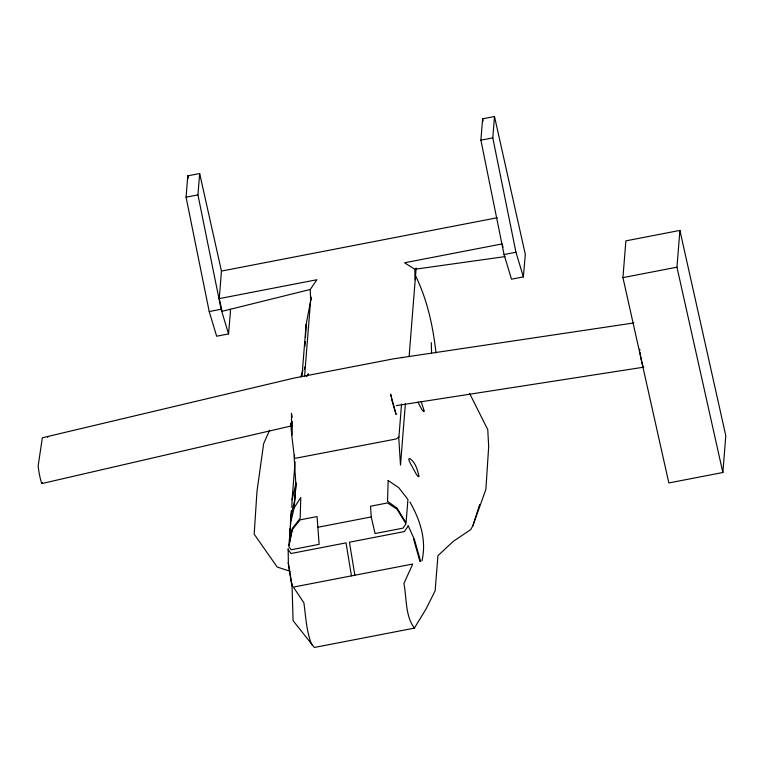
<?xml version="1.0" encoding="UTF-8"?>
<svg xmlns="http://www.w3.org/2000/svg" width="764" height="764" viewBox="0 0 764 764"><rect width="100%" height="100%" fill="white"/><g stroke="black" fill="none" stroke-linecap="round" stroke-linejoin="round"><path stroke-width="1.15" d="M289.709 536.137L289.938 528.478M290.377 527.15L290.664 517.304L294.665 500.477L296.069 482.934L292.077 499.761L291.848 507.42M291.246 517.658L291.447 510.6L290.979 516.779M292.24 421.518L291.752 435.174L294.417 457.569L295.601 458.238L396.096 438.994L398.923 436.989M305.017 346.197L305.247 341.623M305.485 337.048L306.125 324.471L311.34 297.206M294.15 507.859L300.787 497.431L300.176 518.269L292.507 528.335L288.897 545.458L290.759 522.137L294.15 507.859L295.935 485.36L294.236 458.696L294.541 454.838M304.578 376.356L310.824 297.645M405.388 403.516L400.498 465.142L398.798 438.479L401.558 404.07M409.141 356.139L416.141 268.03M229.964 309.105L230.48 311.406L228.551 333.925L216.661 336.227L209.221 311.559L186.063 197.179L187.772 175.844L199.662 173.543L221.464 271.077L219.258 298.619L222.095 311.311L310.26 289.48L316.898 279.729L219.258 298.619M228.551 333.925L221.111 309.258L197.952 194.887L199.662 173.543M292.077 499.761L295.105 461.905M301.942 376.681L306.125 324.471M292.421 529.385L300.128 519.845L317.06 516.569L319.132 544.35L291.17 549.765L288.811 546.508L292.507 528.335M292.001 583.677L293.08 620.674L314.357 647.471L414.384 628.123L425.997 609.07L435.117 590.82L437.934 555.667L453.358 541.284L470.7 529.614L472.84 525.842L485.894 489.352L488.673 446.625L487.757 429.645L469.593 393.393M421.957 560.871C426.789 540.263 420.143 519.835 409.915 502.015M480.9 140.165L482.609 118.831L494.499 116.529L525.307 254.393L523.378 276.912L511.498 279.213L504.059 254.536L480.9 140.165L492.79 137.873L494.499 116.529M622.937 277.618L625.878 240.861L679.903 230.413L725.8 435.747L722.849 472.505L668.834 482.953L622.937 277.618L676.952 267.18L679.903 230.413M304.406 369.117L304.836 366.997M311.12 297.931L310.633 299.985L310.26 289.48M300.873 376.843L302.897 370.464M472.84 525.842L479.697 504.45M269.625 430.189L263.647 443.664L256.971 491.433L254.183 534.16L277.189 567.041L289.976 571.214M424.135 411.156L423.457 411.481L421.747 409.418L417.927 402.045M418.911 476.354L418.233 476.669L416.523 474.616L410.497 463.643L408.912 460.062L408.759 458.963L409.762 458.505C415.501 462.268 417.43 469.793 418.93 476.087M306.679 376.423L308.465 373.825L306.498 376.146M407.966 526.386L404.366 531.582L349.444 542.211L354.859 575.216M41.991 483.536L291.81 425.834M186.063 197.179L197.952 194.887M221.464 271.077L497.393 217.721M502.206 243.897L404.557 262.778L414.823 269.262L505.042 256.599M209.221 311.559L221.111 309.258M504.059 254.536L515.948 252.244L523.378 276.912M317.728 527.294L371.228 516.941L370.559 506.217L387.491 502.951L396.993 509.168L405.99 523.846L403.029 528.134L375.057 533.539L371.228 516.941M396.382 405.617L643.527 367.207M633.843 322.943L393.603 358.813L294.446 377.989L42.354 437.762L38.2 465.524A9.684 0.869 79.1 0 0 40.244 478.264A9.684 0.869 79.1 0 0 42.249 482.561M414.384 628.123C405.101 615.708 406.773 598.193 403.927 583.448L412.732 564.023L293.405 587.096L303.9 602.796C305.829 616.968 306.383 631.685 311.903 645.064M288.085 549.564L290.95 553.518L346.035 542.87L351.45 575.875M47.731 436.492L47.769 437.38M408.043 525.384L414.432 539.537L420.611 561.33M415.196 275.05C427.219 299.316 433.035 326.113 435.977 352.882M421.145 401.511L424.163 410.898M291.514 425.443L290.712 423.103L291.752 435.174L291.456 413.324L292.201 417.297M413.41 538.381L419.952 561.559M391.521 398.923L396.096 414.527L390.624 394.148L391.044 396.526M676.952 267.18L722.849 472.505M482.609 118.831L483.134 121.151M502.464 245.053L502.979 247.364M187.772 175.844L188.297 178.165M292.163 586.274L288.229 562.591M492.79 137.873L515.948 252.244M291.466 583.505L288.372 563.918L288.162 548.562M414.823 269.262L415.196 279.767M431.297 342.644L431.574 353.197M401.625 357.609A4.145 0.898 81.5 0 1 402.341 357.743M643.727 367.035A9.684 0.869 79.1 0 1 643.212 366.73M642.791 365.631A9.684 0.869 79.1 0 1 640.022 352.452M639.812 350.581A9.684 0.869 79.1 0 1 639.735 349.196M388.15 480.537L387.539 501.365L397.07 508.108L406.076 522.796L407.938 499.475L398.712 487.642L388.15 480.537"/></g></svg>
